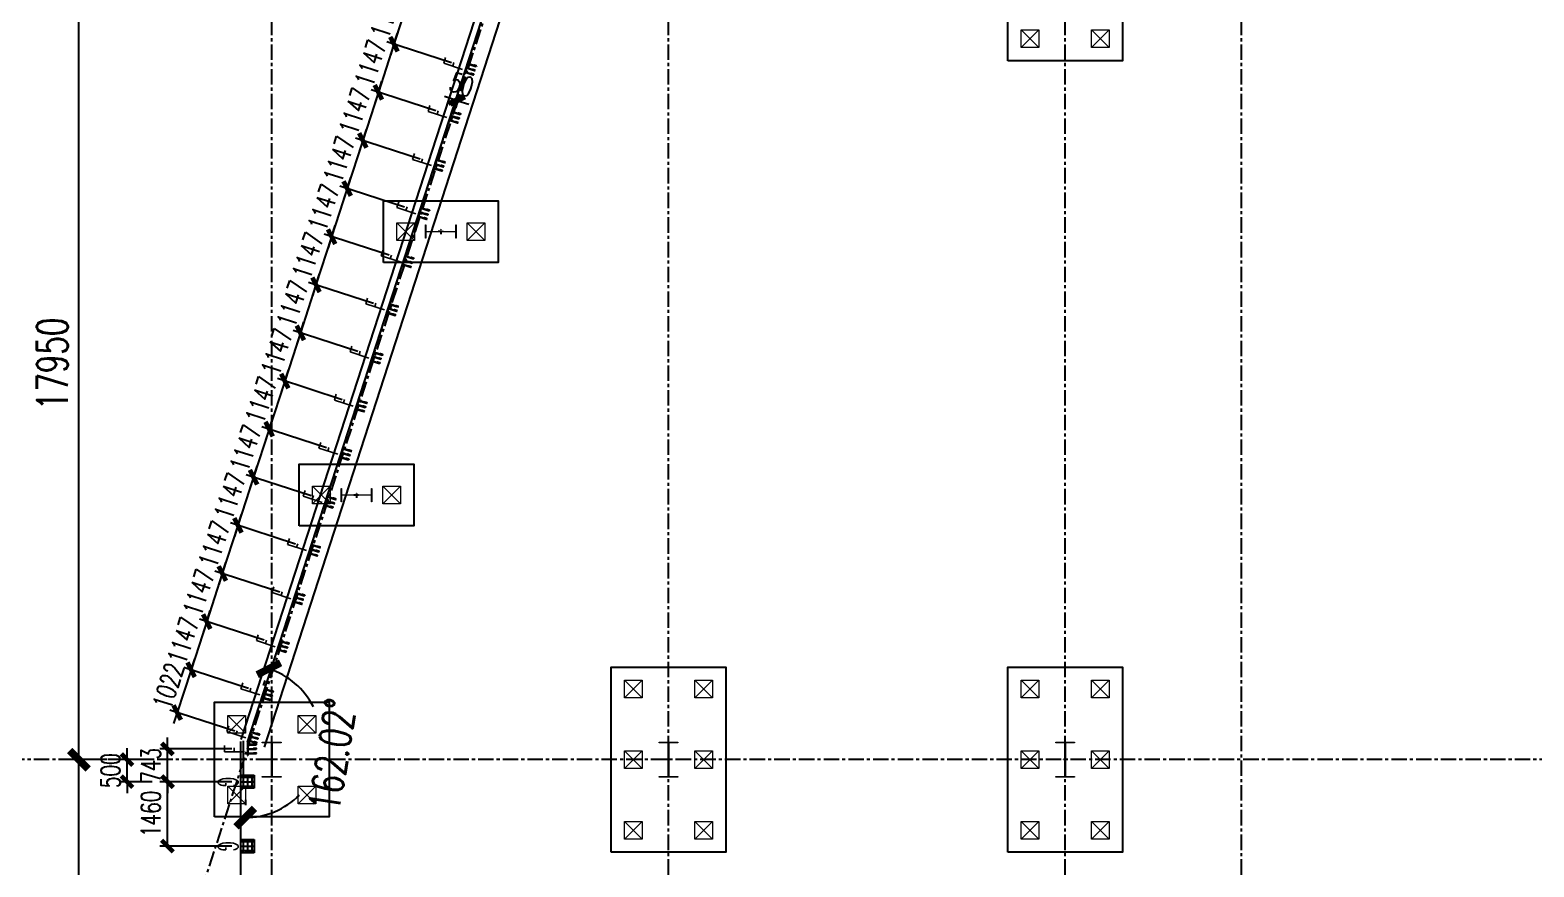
# Model space of a CAD drawing. Extents: x 782294 to 1727252, y -631030 to 17645.
# Drawn here: x 993495 to 1027614, y -571801 to -552823 of the extents above; entities that cross this region are included whole.
import ezdxf

# ---------------------------------------------------------------- set-up
doc = ezdxf.new("R2010")
doc.units = 0
doc.linetypes.add('CENTER', pattern=[2, 1.25, -0.25, 0.25, -0.25])
doc.layers.get('Defpoints').update_dxf_attribs({"color": 210})
for name, color, linetype in [('!ZN1-填充-8', 8, 'Continuous'), ('!ZN1-标注-173', 173, 'Continuous'), ('!ZN3-铝板幕墙-3', 3, 'Continuous'), ('2钢材断面', 2, 'Continuous'), ('30预埋件', 30, 'Continuous'), ('40钢材投影', 40, 'Continuous'), ('A-AXIS-DP', 126, 'Continuous'), ('ALT_CEN-0-30', 1, 'CENTER'), ('DIM', 173, 'Continuous'), ('DOTE', 1, 'CENTER'), ('S-BKL', 4, 'Continuous'), ('S-DOTE1', 140, 'CENTER'), ('S-HATCH1-W', 252, 'Continuous'), ('结构轮廓线', 1, 'Continuous')]:
    doc.layers.add(name, color=color, linetype=linetype)
doc.layers.add('S-col', color=2, linetype='Continuous', lineweight=0)
doc.layers.add('S-zhuang', color=1, linetype='Continuous', lineweight=0)
doc.styles.add('DHTEXT-1', font='romans.shx', dxfattribs={"width": 0.7, "bigfont": 'chinese.shx'})
doc.dimstyles.new('ZN175', dxfattribs={"dimscale": 175, "dimtxt": 2.5, "dimasz": 1.5, "dimexe": 1, "dimexo": 2, "dimgap": 0.9, "dimtad": 1, "dimdec": 0, "dimdsep": 46, "dimtxsty": 'DHTEXT-1', "dimblk": 'ARCHTICK', "dimcen": 2.5, "dimclrd": 173, "dimclre": 173, "dimclrt": 7, "dimazin": 2, "dimtfac": 1, "dimtdec": 0, "dimtix": 1, "dimtmove": 2, "dimatfit": 3, "dimfxl": 0, "dimtolj": 1, "dimtzin": 0, "dimarcsym": 0})
doc.dimstyles.new('ZN280', dxfattribs={"dimscale": 280, "dimtxt": 2.5, "dimasz": 1.5, "dimexe": 1, "dimexo": 2, "dimgap": 0.9, "dimtad": 1, "dimdec": 0, "dimdsep": 46, "dimtxsty": 'DHTEXT-1', "dimblk": 'ARCHTICK', "dimcen": 2.5, "dimclrd": 173, "dimclre": 173, "dimclrt": 7, "dimazin": 2, "dimtfac": 1, "dimtdec": 0, "dimtix": 1, "dimtmove": 2, "dimatfit": 3, "dimfxl": 0, "dimarcsym": 0})

# ---------------------------------------------------------------- blocks, each defined once
blk = doc.blocks.new('_ArchTick')
at = {"color": 0, "linetype": 'ByBlock', "const_width": 0.4}
blk.add_lwpolyline([(-0.5, -0.5), (0.5, 0.5)], dxfattribs=at)
blk = doc.blocks.new('*D1490')
at = {"layer": 'Defpoints', "color": 0, "ltscale": 2800, "transparency": 16777216}
for p in [(-17, 20163), (-600, 18366), (799, 17350), (-600, 16477)]:
    blk.add_point(p, dxfattribs=at)
at = {"layer": 'DIM', "color": 173, "linetype": 'ByBlock', "lineweight": -2, "ltscale": 2800, "transparency": 16777216}
for p, q in [((-190, 19630), (-153, 19744)), ((-600, 17037), (-600, 16917))]:
    blk.add_line(p, q, dxfattribs=at)
for start, end in [(26.8292, 72.0237), (270, 315.1945)]:
    blk.add_arc((-600, 18366), 1729, start, end, dxfattribs=at)
at = {"layer": 'DIM', "color": 173, "lineweight": -2, "ltscale": 2800, "transparency": 16777216, "xscale": 420, "yscale": 420, "zscale": 420}
for p, rotation in [((-66, 20011), 162.0237133975105), ((-600, 16637), 180)]:
    blk.add_blockref('_ArchTick', p, dxfattribs=dict(at, rotation=rotation))
at = {"layer": 'DIM', "color": 7, "ltscale": 2800, "transparency": 16777216, "insert": (1380, 18053), "char_height": 700, "attachment_point": 5, "rotation": 81.0119, "style": 'DHTEXT-1'}
blk.add_mtext('162.02°', dxfattribs=at)
blk = doc.blocks.new('*D1534')
at = {"layer": 'Defpoints', "color": 0, "ltscale": 2800, "transparency": 16777216}
for p in [(-4377, 17950), (-3181, 17950), (-3181, 0)]:
    blk.add_point(p, dxfattribs=at)
at = {"layer": 'DIM', "color": 173, "linetype": 'ByBlock', "lineweight": -2, "ltscale": 2800, "transparency": 16777216}
for p, q in [((-3741, 17950), (-4657, 17950)), ((-4377, 0), (-4377, 17950)), ((-3741, 0), (-4657, 0))]:
    blk.add_line(p, q, dxfattribs=at)
at = {"layer": 'DIM', "color": 173, "lineweight": -2, "ltscale": 2800, "transparency": 16777216, "xscale": 420, "yscale": 420, "zscale": 420}
for p, rotation in [((-4377, 17950), 90), ((-4377, 0), 270)]:
    blk.add_blockref('_ArchTick', p, dxfattribs=dict(at, rotation=rotation))
at = {"layer": 'DIM', "color": 7, "ltscale": 2800, "transparency": 16777216, "insert": (-4979, 8975), "char_height": 700, "attachment_point": 5, "rotation": 90, "style": 'DHTEXT-1'}
blk.add_mtext('17950', dxfattribs=at)
blk = doc.blocks.new('*D1535')
at = {"layer": 'Defpoints', "color": 0, "ltscale": 2800, "transparency": 16777216}
for p in [(-4377, 35900), (-4377, 35900), (-3181, 17950)]:
    blk.add_point(p, dxfattribs=at)
at = {"layer": 'DIM', "color": 173, "linetype": 'ByBlock', "lineweight": -2, "ltscale": 2800, "transparency": 16777216}
for p, q in [((-4377, 17950), (-4377, 35900)), ((-3817, 35900), (-4097, 35900)), ((-3741, 17950), (-4657, 17950))]:
    blk.add_line(p, q, dxfattribs=at)
at = {"layer": 'DIM', "color": 173, "lineweight": -2, "ltscale": 2800, "transparency": 16777216, "xscale": 420, "yscale": 420, "zscale": 420}
for p, rotation in [((-4377, 35900), 90), ((-4377, 17950), 270)]:
    blk.add_blockref('_ArchTick', p, dxfattribs=dict(at, rotation=rotation))
at = {"layer": 'DIM', "color": 7, "ltscale": 2800, "transparency": 16777216, "insert": (-4979, 26925), "char_height": 700, "attachment_point": 5, "rotation": 90, "style": 'DHTEXT-1'}
blk.add_mtext('17950', dxfattribs=at)
blk = doc.blocks.new('20250903183753')
at = {"layer": '2钢材断面'}
for p, q in [((150, 0), (-150, 0)), ((-150, 0), (-150, -300)), ((150, -300), (150, 0)), ((-150, -300), (150, -300))]:
    blk.add_line(p, q, dxfattribs=at)
at = {"layer": '40钢材投影'}
for centre, radius in [((-100, -50), 12), ((-100, -150), 12), ((-100, -250), 12), ((-100, -50), 6), ((-100, -150), 6), ((-100, -250), 6), ((0, -50), 12), ((0, -150), 12), ((0, -250), 12), ((0, -50), 6), ((0, -150), 6), ((0, -250), 6), ((100, -50), 12), ((100, -150), 12), ((100, -251), 12), ((100, -50), 6), ((100, -150), 6), ((100, -251), 6)]:
    blk.add_circle(centre, radius, dxfattribs=at)
at = {"layer": 'ALT_CEN-0-30', "ltscale": 20}
for p, q in [((-100, 0), (-100, -300)), ((0, 0), (0, -300)), ((100, 0), (100, -300)), ((-150, -50), (150, -50)), ((-150, -150), (150, -150)), ((-150, -250), (150, -250))]:
    blk.add_line(p, q, dxfattribs=at)
blk = doc.blocks.new('20250903183821')
at = {"ltscale": 50}
blk.add_blockref('20250903183753', (0, 0), dxfattribs=at)
at = {"layer": '30预埋件', "style": 'DHTEXT-1', "text_generation_flag": 6, "width": 0.55}
blk.add_attdef('B', (-105, 65), '', height=450, rotation=180, dxfattribs=at)
blk = doc.blocks.new('234')
at = {"layer": '!ZN1-填充-8'}
h = blk.add_hatch(color=252, dxfattribs=at)
h.dxf.hatch_style = 1
h.paths.add_polyline_path([(-105, -10), (-113, -10), (-105, -18)])
h = blk.add_hatch(color=252, dxfattribs=at)
h.dxf.hatch_style = 1
h.paths.add_polyline_path([(-95, -18), (-105, -18), (-105, -10), (-95, -10)])
h = blk.add_hatch(color=252, dxfattribs=at)
h.dxf.hatch_style = 1
h.paths.add_polyline_path([(-95, -10), (-87, -10), (-95, -18)])
h = blk.add_hatch(color=252, dxfattribs=at)
h.dxf.hatch_style = 1
h.paths.add_polyline_path([(-5, -10), (-13, -10), (-5, -18)])
h = blk.add_hatch(color=252, dxfattribs=at)
h.dxf.hatch_style = 1
h.paths.add_polyline_path([(5, -18), (-5, -18), (-5, -10), (5, -10)])
h = blk.add_hatch(color=252, dxfattribs=at)
h.dxf.hatch_style = 1
h.paths.add_polyline_path([(5, -10), (13, -10), (5, -18)])
h = blk.add_hatch(color=252, dxfattribs=at)
h.dxf.hatch_style = 1
h.paths.add_polyline_path([(95, -10), (87, -10), (95, -18)])
h = blk.add_hatch(color=252, dxfattribs=at)
h.dxf.hatch_style = 1
h.paths.add_polyline_path([(105, -18), (95, -18), (95, -10), (105, -10)])
h = blk.add_hatch(color=252, dxfattribs=at)
h.dxf.hatch_style = 1
h.paths.add_polyline_path([(105, -10), (113, -10), (105, -18)])
at = {"layer": '2钢材断面'}
for p, q in [((-150, 0), (-150, -10)), ((150, 0), (-150, 0)), ((150, 0), (150, -10)), ((-94, -10), (-150, -10)), ((0, -10), (-94, -10)), ((106, -10), (0, -10)), ((150, -10), (106, -10))]:
    blk.add_line(p, q, dxfattribs=at)
at = {"layer": '40钢材投影'}
for p, q in [((-105, -18), (-113, -10)), ((-105, -10), (-105, -200)), ((-95, -200), (-105, -200)), ((-95, -10), (-95, -200)), ((-95, -18), (-87, -10)), ((-5, -18), (-13, -10)), ((-5, -10), (-5, -200)), ((5, -200), (-5, -200)), ((5, -10), (5, -200)), ((5, -18), (13, -10)), ((95, -18), (87, -10)), ((95, -10), (95, -200)), ((105, -200), (95, -200)), ((105, -10), (105, -200)), ((105, -18), (113, -10))]:
    blk.add_line(p, q, dxfattribs=at)
for points in [[(-95, -172), (-95, -150), (-85, -150), (-85, -200), (-95, -200), (-95, -184)], [(5, -172), (5, -150), (15, -150), (15, -200), (5, -200), (5, -184)], [(105, -172), (105, -150), (115, -150), (115, -200), (105, -200), (105, -184)]]:
    blk.add_lwpolyline(points, dxfattribs=at)
at = {"layer": 'ALT_CEN-0-30', "ltscale": 0.3}
for p, q in [((-100, 0), (-100, -215)), ((0, 0), (0, -215)), ((100, 0), (100, -215))]:
    blk.add_line(p, q, dxfattribs=at)
blk = doc.blocks.new('20250912155743')
at = {"layer": '40钢材投影', "color": 2, "ltscale": 500, "rotation": 72.02175323771911}
blk.add_blockref('234', (0, 0), dxfattribs=at)
at = {"layer": '30预埋件', "style": 'DHTEXT-1', "text_generation_flag": 6, "width": 0.55}
blk.add_attdef('B', (-95, -80), '', height=450, rotation=251.9335, dxfattribs=at)
blk = doc.blocks.new('20250913102846')
at = {"ltscale": 500}
ref = blk.add_blockref('20250903183821', (-700, 17450), dxfattribs=dict(at, xscale=-1, rotation=89.99985921078874))
ref.add_attrib('B', 'G', (-1215, 17555), dxfattribs={"layer": '30预埋件', "height": 450, "rotation": 89.9999, "style": 'DHTEXT-1', "text_generation_flag": 6, "width": 0.55})
ref = blk.add_blockref('20250903183821', (-700, 15990), dxfattribs=dict(at, xscale=-1, rotation=89.99985921078874))
ref.add_attrib('B', 'G', (-1215, 16095), dxfattribs={"layer": '30预埋件', "height": 450, "rotation": 89.9999, "style": 'DHTEXT-1', "text_generation_flag": 6, "width": 0.55})
at = {"layer": '结构轮廓线', "ltscale": 500}
for p in [(4410, 33644), (4056, 32553), (3702, 31462), (3348, 30370), (2994, 29279), (2640, 28188), (2285, 27097), (1931, 26005), (1577, 24914), (1223, 23823), (869, 22732), (515, 21640), (161, 20549), (-193, 19458), (-509, 18486)]:
    blk.add_blockref('20250912155743', p, dxfattribs=at).add_auto_attribs({'B': 'F'})
at = {"layer": '结构轮廓线', "ltscale": 500, "rotation": 17.9782467622816}
blk.add_blockref('20250912155743', (-555, 18193), dxfattribs=at).add_auto_attribs({'B': 'F'})
blk = doc.blocks.new('*D1045')
at = {"layer": 'Defpoints', "color": 0, "ltscale": 1750, "transparency": 16777216}
for p in [(1003743, -552583), (1001751, -553143), (1003388, -553674)]:
    blk.add_point(p, dxfattribs=at)
at = {"layer": 'DIM', "color": 173, "linetype": 'ByBlock', "lineweight": -2, "ltscale": 1750, "transparency": 16777216}
for p, q in [((1003410, -552475), (1001939, -551998)), ((1002106, -552052), (1002187, -551802)), ((1002106, -552052), (1001751, -553143)), ((1003055, -553566), (1001585, -553089)), ((1001751, -553143), (1001670, -553393))]:
    blk.add_line(p, q, dxfattribs=at)
at = {"layer": 'DIM', "color": 173, "lineweight": -2, "ltscale": 1750, "transparency": 16777216, "xscale": 262.5, "yscale": 262.5, "zscale": 262.5}
for p, rotation in [((1002106, -552052), 252.0217532377263), ((1001751, -553143), 72.02175323772629)]:
    blk.add_blockref('_ArchTick', p, dxfattribs=dict(at, rotation=rotation))
at = {"layer": 'DIM', "color": 7, "ltscale": 1750, "transparency": 16777216, "insert": (1001571, -552481), "char_height": 437.5, "attachment_point": 5, "rotation": 72.0218, "style": 'DHTEXT-1'}
blk.add_mtext('\\A1;1147', dxfattribs=at)
blk = doc.blocks.new('*D1046')
at = {"layer": 'Defpoints', "color": 0, "ltscale": 1750, "transparency": 16777216}
for p in [(1003388, -553674), (1001397, -554234), (1003034, -554765)]:
    blk.add_point(p, dxfattribs=at)
at = {"layer": 'DIM', "color": 173, "linetype": 'ByBlock', "lineweight": -2, "ltscale": 1750, "transparency": 16777216}
for p, q in [((1001751, -553143), (1001832, -552893)), ((1001751, -553143), (1001397, -554234)), ((1003055, -553566), (1001585, -553089)), ((1002702, -554657), (1001231, -554180)), ((1001397, -554234), (1001316, -554484))]:
    blk.add_line(p, q, dxfattribs=at)
at = {"layer": 'DIM', "color": 173, "lineweight": -2, "ltscale": 1750, "transparency": 16777216, "xscale": 262.5, "yscale": 262.5, "zscale": 262.5}
for p, rotation in [((1001751, -553143), 252.0217532377263), ((1001397, -554234), 72.02175323772629)]:
    blk.add_blockref('_ArchTick', p, dxfattribs=dict(at, rotation=rotation))
at = {"layer": 'DIM', "color": 7, "ltscale": 1750, "transparency": 16777216, "insert": (1001217, -553572), "char_height": 437.5, "attachment_point": 5, "rotation": 72.0218, "style": 'DHTEXT-1'}
blk.add_mtext('\\A1;1147', dxfattribs=at)
blk = doc.blocks.new('*D1047')
at = {"layer": 'Defpoints', "color": 0, "ltscale": 1750, "transparency": 16777216}
for p in [(1003034, -554765), (1001043, -555325), (1002680, -555857)]:
    blk.add_point(p, dxfattribs=at)
at = {"layer": 'DIM', "color": 173, "linetype": 'ByBlock', "lineweight": -2, "ltscale": 1750, "transparency": 16777216}
for p, q in [((1001397, -554234), (1001478, -553985)), ((1001397, -554234), (1001043, -555325)), ((1002702, -554657), (1001231, -554180)), ((1002347, -555749), (1000877, -555271)), ((1001043, -555325), (1000962, -555575))]:
    blk.add_line(p, q, dxfattribs=at)
at = {"layer": 'DIM', "color": 173, "lineweight": -2, "ltscale": 1750, "transparency": 16777216, "xscale": 262.5, "yscale": 262.5, "zscale": 262.5}
for p, rotation in [((1001397, -554234), 252.0217532377263), ((1001043, -555325), 72.02175323772629)]:
    blk.add_blockref('_ArchTick', p, dxfattribs=dict(at, rotation=rotation))
at = {"layer": 'DIM', "color": 7, "ltscale": 1750, "transparency": 16777216, "insert": (1000862, -554664), "char_height": 437.5, "attachment_point": 5, "rotation": 72.0218, "style": 'DHTEXT-1'}
blk.add_mtext('\\A1;1147', dxfattribs=at)
blk = doc.blocks.new('*D1048')
at = {"layer": 'Defpoints', "color": 0, "ltscale": 1750, "transparency": 16777216}
for p in [(1002680, -555857), (1000689, -556417), (1002326, -556948)]:
    blk.add_point(p, dxfattribs=at)
at = {"layer": 'DIM', "color": 173, "linetype": 'ByBlock', "lineweight": -2, "ltscale": 1750, "transparency": 16777216}
for p, q in [((1001043, -555325), (1001124, -555076)), ((1001043, -555325), (1000689, -556417)), ((1002347, -555749), (1000877, -555271)), ((1001993, -556840), (1000523, -556363)), ((1000689, -556417), (1000608, -556666))]:
    blk.add_line(p, q, dxfattribs=at)
at = {"layer": 'DIM', "color": 173, "lineweight": -2, "ltscale": 1750, "transparency": 16777216, "xscale": 262.5, "yscale": 262.5, "zscale": 262.5}
for p, rotation in [((1001043, -555325), 252.0217532377263), ((1000689, -556417), 72.02175323772629)]:
    blk.add_blockref('_ArchTick', p, dxfattribs=dict(at, rotation=rotation))
at = {"layer": 'DIM', "color": 7, "ltscale": 1750, "transparency": 16777216, "insert": (1000508, -555755), "char_height": 437.5, "attachment_point": 5, "rotation": 72.0218, "style": 'DHTEXT-1'}
blk.add_mtext('\\A1;1147', dxfattribs=at)
blk = doc.blocks.new('*D1049')
at = {"layer": 'Defpoints', "color": 0, "ltscale": 1750, "transparency": 16777216}
for p in [(1002326, -556948), (1000335, -557508), (1001972, -558039)]:
    blk.add_point(p, dxfattribs=at)
at = {"layer": 'DIM', "color": 173, "linetype": 'ByBlock', "lineweight": -2, "ltscale": 1750, "transparency": 16777216}
for p, q in [((1000689, -556417), (1000335, -557508)), ((1001993, -556840), (1000523, -556363)), ((1000689, -556417), (1000770, -556167)), ((1001639, -557931), (1000169, -557454)), ((1000335, -557508), (1000254, -557758))]:
    blk.add_line(p, q, dxfattribs=at)
at = {"layer": 'DIM', "color": 173, "lineweight": -2, "ltscale": 1750, "transparency": 16777216, "xscale": 262.5, "yscale": 262.5, "zscale": 262.5}
for p, rotation in [((1000689, -556417), 252.0217532377263), ((1000335, -557508), 72.02175323772629)]:
    blk.add_blockref('_ArchTick', p, dxfattribs=dict(at, rotation=rotation))
at = {"layer": 'DIM', "color": 7, "ltscale": 1750, "transparency": 16777216, "insert": (1000154, -556846), "char_height": 437.5, "attachment_point": 5, "rotation": 72.0218, "style": 'DHTEXT-1'}
blk.add_mtext('\\A1;1147', dxfattribs=at)
blk = doc.blocks.new('*D1050')
at = {"layer": 'Defpoints', "color": 0, "ltscale": 1750, "transparency": 16777216}
for p in [(1001972, -558039), (999981, -558599), (1001618, -559130)]:
    blk.add_point(p, dxfattribs=at)
at = {"layer": 'DIM', "color": 173, "linetype": 'ByBlock', "lineweight": -2, "ltscale": 1750, "transparency": 16777216}
for p, q in [((1001639, -557931), (1000169, -557454)), ((1000335, -557508), (1000416, -557258)), ((1000335, -557508), (999981, -558599)), ((1001285, -559022), (999814, -558545)), ((999981, -558599), (999900, -558849))]:
    blk.add_line(p, q, dxfattribs=at)
at = {"layer": 'DIM', "color": 173, "lineweight": -2, "ltscale": 1750, "transparency": 16777216, "xscale": 262.5, "yscale": 262.5, "zscale": 262.5}
for p, rotation in [((1000335, -557508), 252.0217532377263), ((999981, -558599), 72.02175323772629)]:
    blk.add_blockref('_ArchTick', p, dxfattribs=dict(at, rotation=rotation))
at = {"layer": 'DIM', "color": 7, "ltscale": 1750, "transparency": 16777216, "insert": (999800, -557937), "char_height": 437.5, "attachment_point": 5, "rotation": 72.0218, "style": 'DHTEXT-1'}
blk.add_mtext('\\A1;1147', dxfattribs=at)
blk = doc.blocks.new('*D1051')
at = {"layer": 'Defpoints', "color": 0, "ltscale": 1750, "transparency": 16777216}
for p in [(1001618, -559130), (999627, -559690), (1001264, -560222)]:
    blk.add_point(p, dxfattribs=at)
at = {"layer": 'DIM', "color": 173, "linetype": 'ByBlock', "lineweight": -2, "ltscale": 1750, "transparency": 16777216}
for p, q in [((999981, -558599), (1000062, -558350)), ((999981, -558599), (999627, -559690)), ((1001285, -559022), (999814, -558545)), ((1000931, -560114), (999460, -559636)), ((999627, -559690), (999546, -559940))]:
    blk.add_line(p, q, dxfattribs=at)
at = {"layer": 'DIM', "color": 173, "lineweight": -2, "ltscale": 1750, "transparency": 16777216, "xscale": 262.5, "yscale": 262.5, "zscale": 262.5}
for p, rotation in [((999981, -558599), 252.0217532377263), ((999627, -559690), 72.02175323772629)]:
    blk.add_blockref('_ArchTick', p, dxfattribs=dict(at, rotation=rotation))
at = {"layer": 'DIM', "color": 7, "ltscale": 1750, "transparency": 16777216, "insert": (999446, -559029), "char_height": 437.5, "attachment_point": 5, "rotation": 72.0218, "style": 'DHTEXT-1'}
blk.add_mtext('\\A1;1147', dxfattribs=at)
blk = doc.blocks.new('*D1052')
at = {"layer": 'Defpoints', "color": 0, "ltscale": 1750, "transparency": 16777216}
for p in [(1001264, -560222), (999273, -560782), (1000910, -561313)]:
    blk.add_point(p, dxfattribs=at)
at = {"layer": 'DIM', "color": 173, "linetype": 'ByBlock', "lineweight": -2, "ltscale": 1750, "transparency": 16777216}
for p, q in [((999627, -559690), (999708, -559441)), ((999627, -559690), (999273, -560782)), ((1000931, -560114), (999460, -559636)), ((1000577, -561205), (999106, -560728)), ((999273, -560782), (999192, -561031))]:
    blk.add_line(p, q, dxfattribs=at)
at = {"layer": 'DIM', "color": 173, "lineweight": -2, "ltscale": 1750, "transparency": 16777216, "xscale": 262.5, "yscale": 262.5, "zscale": 262.5}
for p, rotation in [((999627, -559690), 252.0217532377263), ((999273, -560782), 72.02175323772629)]:
    blk.add_blockref('_ArchTick', p, dxfattribs=dict(at, rotation=rotation))
at = {"layer": 'DIM', "color": 7, "ltscale": 1750, "transparency": 16777216, "insert": (999092, -560120), "char_height": 437.5, "attachment_point": 5, "rotation": 72.0218, "style": 'DHTEXT-1'}
blk.add_mtext('\\A1;1147', dxfattribs=at)
blk = doc.blocks.new('*D1053')
at = {"layer": 'Defpoints', "color": 0, "ltscale": 1750, "transparency": 16777216}
for p in [(1000910, -561313), (998919, -561873), (1000556, -562404)]:
    blk.add_point(p, dxfattribs=at)
at = {"layer": 'DIM', "color": 173, "linetype": 'ByBlock', "lineweight": -2, "ltscale": 1750, "transparency": 16777216}
for p, q in [((999273, -560782), (999354, -560532)), ((999273, -560782), (998919, -561873)), ((1000577, -561205), (999106, -560728)), ((1000223, -562296), (998752, -561819)), ((998919, -561873), (998838, -562123))]:
    blk.add_line(p, q, dxfattribs=at)
at = {"layer": 'DIM', "color": 173, "lineweight": -2, "ltscale": 1750, "transparency": 16777216, "xscale": 262.5, "yscale": 262.5, "zscale": 262.5}
for p, rotation in [((999273, -560782), 252.0217532377263), ((998919, -561873), 72.02175323772629)]:
    blk.add_blockref('_ArchTick', p, dxfattribs=dict(at, rotation=rotation))
at = {"layer": 'DIM', "color": 7, "ltscale": 1750, "transparency": 16777216, "insert": (998738, -561211), "char_height": 437.5, "attachment_point": 5, "rotation": 72.0218, "style": 'DHTEXT-1'}
blk.add_mtext('\\A1;1147', dxfattribs=at)
blk = doc.blocks.new('*D1054')
at = {"layer": 'Defpoints', "color": 0, "ltscale": 1750, "transparency": 16777216}
for p in [(1000556, -562404), (998565, -562964), (1000202, -563495)]:
    blk.add_point(p, dxfattribs=at)
at = {"layer": 'DIM', "color": 173, "linetype": 'ByBlock', "lineweight": -2, "ltscale": 1750, "transparency": 16777216}
for p, q in [((998919, -561873), (998565, -562964)), ((1000223, -562296), (998752, -561819)), ((998919, -561873), (999000, -561623)), ((999869, -563387), (998398, -562910)), ((998565, -562964), (998483, -563214))]:
    blk.add_line(p, q, dxfattribs=at)
at = {"layer": 'DIM', "color": 173, "lineweight": -2, "ltscale": 1750, "transparency": 16777216, "xscale": 262.5, "yscale": 262.5, "zscale": 262.5}
for p, rotation in [((998919, -561873), 252.0217532377263), ((998565, -562964), 72.02175323772629)]:
    blk.add_blockref('_ArchTick', p, dxfattribs=dict(at, rotation=rotation))
at = {"layer": 'DIM', "color": 7, "ltscale": 1750, "transparency": 16777216, "insert": (998384, -562302), "char_height": 437.5, "attachment_point": 5, "rotation": 72.0218, "style": 'DHTEXT-1'}
blk.add_mtext('\\A1;1147', dxfattribs=at)
blk = doc.blocks.new('*D1055')
at = {"layer": 'Defpoints', "color": 0, "ltscale": 1750, "transparency": 16777216}
for p in [(1000202, -563495), (998210, -564055), (999848, -564587)]:
    blk.add_point(p, dxfattribs=at)
at = {"layer": 'DIM', "color": 173, "linetype": 'ByBlock', "lineweight": -2, "ltscale": 1750, "transparency": 16777216}
for p, q in [((999869, -563387), (998398, -562910)), ((998565, -562964), (998646, -562714)), ((998565, -562964), (998210, -564055)), ((999515, -564479), (998044, -564001)), ((998210, -564055), (998129, -564305))]:
    blk.add_line(p, q, dxfattribs=at)
at = {"layer": 'DIM', "color": 173, "lineweight": -2, "ltscale": 1750, "transparency": 16777216, "xscale": 262.5, "yscale": 262.5, "zscale": 262.5}
for p, rotation in [((998565, -562964), 252.0217532377263), ((998210, -564055), 72.02175323772629)]:
    blk.add_blockref('_ArchTick', p, dxfattribs=dict(at, rotation=rotation))
at = {"layer": 'DIM', "color": 7, "ltscale": 1750, "transparency": 16777216, "insert": (998030, -563394), "char_height": 437.5, "attachment_point": 5, "rotation": 72.0218, "style": 'DHTEXT-1'}
blk.add_mtext('\\A1;1147', dxfattribs=at)
blk = doc.blocks.new('*D1056')
at = {"layer": 'Defpoints', "color": 0, "ltscale": 1750, "transparency": 16777216}
for p in [(999848, -564587), (997856, -565147), (999493, -565678)]:
    blk.add_point(p, dxfattribs=at)
at = {"layer": 'DIM', "color": 173, "linetype": 'ByBlock', "lineweight": -2, "ltscale": 1750, "transparency": 16777216}
for p, q in [((998210, -564055), (998291, -563806)), ((998210, -564055), (997856, -565147)), ((999515, -564479), (998044, -564001)), ((999161, -565570), (997690, -565093)), ((997856, -565147), (997775, -565396))]:
    blk.add_line(p, q, dxfattribs=at)
at = {"layer": 'DIM', "color": 173, "lineweight": -2, "ltscale": 1750, "transparency": 16777216, "xscale": 262.5, "yscale": 262.5, "zscale": 262.5}
for p, rotation in [((998210, -564055), 252.0217532377263), ((997856, -565147), 72.02175323772629)]:
    blk.add_blockref('_ArchTick', p, dxfattribs=dict(at, rotation=rotation))
at = {"layer": 'DIM', "color": 7, "ltscale": 1750, "transparency": 16777216, "insert": (997675, -564485), "char_height": 437.5, "attachment_point": 5, "rotation": 72.0218, "style": 'DHTEXT-1'}
blk.add_mtext('\\A1;1147', dxfattribs=at)
blk = doc.blocks.new('*D1057')
at = {"layer": 'Defpoints', "color": 0, "ltscale": 1750, "transparency": 16777216}
for p in [(999493, -565678), (997502, -566238), (999139, -566769)]:
    blk.add_point(p, dxfattribs=at)
at = {"layer": 'DIM', "color": 173, "linetype": 'ByBlock', "lineweight": -2, "ltscale": 1750, "transparency": 16777216}
for p, q in [((997856, -565147), (997937, -564897)), ((997856, -565147), (997502, -566238)), ((999161, -565570), (997690, -565093)), ((998806, -566661), (997336, -566184)), ((997502, -566238), (997421, -566488))]:
    blk.add_line(p, q, dxfattribs=at)
at = {"layer": 'DIM', "color": 173, "lineweight": -2, "ltscale": 1750, "transparency": 16777216, "xscale": 262.5, "yscale": 262.5, "zscale": 262.5}
for p, rotation in [((997856, -565147), 252.0217532377263), ((997502, -566238), 72.02175323772629)]:
    blk.add_blockref('_ArchTick', p, dxfattribs=dict(at, rotation=rotation))
at = {"layer": 'DIM', "color": 7, "ltscale": 1750, "transparency": 16777216, "insert": (997321, -565576), "char_height": 437.5, "attachment_point": 5, "rotation": 72.0218, "style": 'DHTEXT-1'}
blk.add_mtext('\\A1;1147', dxfattribs=at)
blk = doc.blocks.new('*D1058')
at = {"layer": 'Defpoints', "color": 0, "ltscale": 1750, "transparency": 16777216}
for p in [(999139, -566769), (997148, -567329), (998786, -567860)]:
    blk.add_point(p, dxfattribs=at)
at = {"layer": 'DIM', "color": 173, "linetype": 'ByBlock', "lineweight": -2, "ltscale": 1750, "transparency": 16777216}
for p, q in [((997502, -566238), (997583, -565988)), ((997502, -566238), (997148, -567329)), ((998806, -566661), (997336, -566184)), ((998453, -567752), (996982, -567275)), ((997148, -567329), (997067, -567579))]:
    blk.add_line(p, q, dxfattribs=at)
at = {"layer": 'DIM', "color": 173, "lineweight": -2, "ltscale": 1750, "transparency": 16777216, "xscale": 262.5, "yscale": 262.5, "zscale": 262.5}
for p, rotation in [((997502, -566238), 252.0217532377263), ((997148, -567329), 72.02175323772629)]:
    blk.add_blockref('_ArchTick', p, dxfattribs=dict(at, rotation=rotation))
at = {"layer": 'DIM', "color": 7, "ltscale": 1750, "transparency": 16777216, "insert": (996967, -566667), "char_height": 437.5, "attachment_point": 5, "rotation": 72.0218, "style": 'DHTEXT-1'}
blk.add_mtext('\\A1;1147', dxfattribs=at)
blk = doc.blocks.new('*D1059')
at = {"layer": 'Defpoints', "color": 0, "ltscale": 1750, "transparency": 16777216}
for p in [(998786, -567860), (996833, -568301), (998470, -568833)]:
    blk.add_point(p, dxfattribs=at)
at = {"layer": 'DIM', "color": 173, "linetype": 'ByBlock', "lineweight": -2, "ltscale": 1750, "transparency": 16777216}
for p, q in [((997148, -567329), (996833, -568301)), ((998453, -567752), (996982, -567275)), ((997148, -567329), (997229, -567079)), ((998137, -568725), (996666, -568247)), ((996833, -568301), (996752, -568551))]:
    blk.add_line(p, q, dxfattribs=at)
at = {"layer": 'DIM', "color": 173, "lineweight": -2, "ltscale": 1750, "transparency": 16777216, "xscale": 262.5, "yscale": 262.5, "zscale": 262.5}
for p, rotation in [((997148, -567329), 252.0217532377263), ((996833, -568301), 72.02175323772629)]:
    blk.add_blockref('_ArchTick', p, dxfattribs=dict(at, rotation=rotation))
at = {"layer": 'DIM', "color": 7, "ltscale": 1750, "transparency": 16777216, "insert": (996632, -567699), "char_height": 437.5, "attachment_point": 5, "rotation": 72.0218, "style": 'DHTEXT-1'}
blk.add_mtext('\\A1;1022', dxfattribs=at)
blk = doc.blocks.new('*D1060')
at = {"layer": 'Defpoints', "color": 0, "ltscale": 1750, "transparency": 16777216}
for p in [(996611, -569126), (998424, -569126), (998424, -569868)]:
    blk.add_point(p, dxfattribs=at)
at = {"layer": 'DIM', "color": 173, "linetype": 'ByBlock', "lineweight": -2, "ltscale": 1750, "transparency": 16777216}
for p, q in [((996611, -569126), (996611, -568863)), ((998074, -569126), (996436, -569126)), ((996611, -569868), (996611, -569126)), ((998074, -569868), (996436, -569868)), ((996611, -569868), (996611, -570131))]:
    blk.add_line(p, q, dxfattribs=at)
at = {"layer": 'DIM', "color": 173, "lineweight": -2, "ltscale": 1750, "transparency": 16777216, "xscale": 262.5, "yscale": 262.5, "zscale": 262.5}
for p, rotation in [((996611, -569126), 270), ((996611, -569868), 90)]:
    blk.add_blockref('_ArchTick', p, dxfattribs=dict(at, rotation=rotation))
at = {"layer": 'DIM', "color": 7, "ltscale": 1750, "transparency": 16777216, "insert": (996235, -569497), "char_height": 437.5, "attachment_point": 5, "rotation": 90, "style": 'DHTEXT-1'}
blk.add_mtext('\\A1;743', dxfattribs=at)
blk = doc.blocks.new('*D1061')
at = {"layer": 'Defpoints', "color": 0, "ltscale": 1750, "transparency": 16777216}
for p in [(996611, -569868), (998424, -569868), (998424, -571328)]:
    blk.add_point(p, dxfattribs=at)
at = {"layer": 'DIM', "color": 173, "linetype": 'ByBlock', "lineweight": -2, "ltscale": 1750, "transparency": 16777216}
for p, q in [((998074, -569868), (996436, -569868)), ((996611, -571328), (996611, -569868)), ((998074, -571328), (996436, -571328))]:
    blk.add_line(p, q, dxfattribs=at)
at = {"layer": 'DIM', "color": 173, "lineweight": -2, "ltscale": 1750, "transparency": 16777216, "xscale": 262.5, "yscale": 262.5, "zscale": 262.5}
for p, rotation in [((996611, -569868), 90), ((996611, -571328), 270)]:
    blk.add_blockref('_ArchTick', p, dxfattribs=dict(at, rotation=rotation))
at = {"layer": 'DIM', "color": 7, "ltscale": 1750, "transparency": 16777216, "insert": (996235, -570598), "char_height": 437.5, "attachment_point": 5, "rotation": 90, "style": 'DHTEXT-1'}
blk.add_mtext('\\A1;1460', dxfattribs=at)
blk = doc.blocks.new('*D1639')
at = {"layer": '!ZN1-标注-173', "color": 173, "linetype": 'ByBlock', "lineweight": -2, "ltscale": 1750, "transparency": 16777216}
for p, q in [((996261, -569368), (995519, -569368)), ((995694, -569368), (995694, -569106)), ((995694, -569868), (995694, -569368)), ((996261, -569868), (995519, -569868)), ((995694, -569868), (995694, -570131))]:
    blk.add_line(p, q, dxfattribs=at)
at = {"layer": 'Defpoints', "color": 0, "ltscale": 1750, "transparency": 16777216}
for p in [(995694, -569368), (996611, -569368), (996611, -569868)]:
    blk.add_point(p, dxfattribs=at)
at = {"layer": '!ZN1-标注-173', "color": 173, "lineweight": -2, "ltscale": 1750, "transparency": 16777216, "xscale": 262.5, "yscale": 262.5, "zscale": 262.5}
for p, rotation in [((995694, -569368), 270), ((995694, -569868), 90)]:
    blk.add_blockref('_ArchTick', p, dxfattribs=dict(at, rotation=rotation))
at = {"layer": '!ZN1-标注-173', "color": 7, "ltscale": 1750, "transparency": 16777216, "insert": (995318, -569618), "char_height": 437.5, "attachment_point": 5, "rotation": 90, "style": 'DHTEXT-1'}
blk.add_mtext('\\A1;500', dxfattribs=at)
blk = doc.blocks.new('*D1640')
at = {"layer": '!ZN1-标注-173', "color": 173, "linetype": 'ByBlock', "lineweight": -2, "ltscale": 1750, "transparency": 16777216}
for p, q in [((1003150, -554410), (1002900, -554329)), ((1003150, -554410), (1003197, -554425)), ((1003197, -554425), (1003447, -554506)), ((1003134, -554458), (1003096, -554576)), ((1003182, -554474), (1003143, -554592))]:
    blk.add_line(p, q, dxfattribs=at)
at = {"layer": 'Defpoints', "color": 0, "ltscale": 1750, "transparency": 16777216}
for p in [(1003197, -554425), (1003242, -554125), (1003290, -554141)]:
    blk.add_point(p, dxfattribs=at)
at = {"layer": '!ZN1-标注-173', "color": 173, "lineweight": -2, "ltscale": 1750, "transparency": 16777216, "xscale": 262.5, "yscale": 262.5, "zscale": 262.5}
for p, rotation in [((1003150, -554410), 342.0237134181021), ((1003197, -554425), 162.0237134181021)]:
    blk.add_blockref('_ArchTick', p, dxfattribs=dict(at, rotation=rotation))
at = {"layer": '!ZN1-标注-173', "color": 7, "ltscale": 1750, "transparency": 16777216, "insert": (1003290, -554060), "char_height": 437.5, "attachment_point": 5, "rotation": 342.0237, "style": 'DHTEXT-1'}
blk.add_mtext('\\A1;50', dxfattribs=at)
blk = doc.blocks.new('20250922151400')
at = {"layer": 'S-col'}
blk.add_lwpolyline([(-195790, 766820), (-195490, 766820), (-195490, 766808), (-195636, 766808), (-195636, 766132), (-195490, 766132), (-195490, 766120), (-195790, 766120), (-195790, 766132), (-195644, 766132), (-195644, 766808), (-195790, 766808)], close=True, dxfattribs=at)
blk = doc.blocks.new('S-ZHUANG-400')
at = {"layer": 'S-zhuang'}
for p, q in [((200, -200), (-200, 200)), ((-200, -200), (200, 200))]:
    blk.add_line(p, q, dxfattribs=at)
blk.add_lwpolyline([(-200, 200), (200, 200), (200, -200), (-200, -200)], close=True, dxfattribs=at)
blk = doc.blocks.new('CT6')
at = {"layer": 'S-DOTE1', "ltscale": 0.25}
for p, q in [((-233268, -322505), (-233388, -322505)), ((-233328, -322445), (-233328, -322565))]:
    blk.add_line(p, q, dxfattribs=at)
at = {"layer": 'S-HATCH1-W'}
blk.add_lwpolyline([(-234628, -324605), (-234628, -320405), (-232028, -320405), (-232028, -324605)], close=True, dxfattribs=at)
at = {"layer": 'S-zhuang', "rotation": 90.00000000000001}
for p in [(-234128, -320905), (-232528, -320905), (-234128, -322505), (-232528, -322505), (-234128, -324105), (-232528, -324105)]:
    blk.add_blockref('S-ZHUANG-400', p, dxfattribs=at)
blk = doc.blocks.new('CT2')
at = {"layer": 'S-DOTE1', "ltscale": 0.25}
for p, q in [((-193565, -187166), (-193685, -187166)), ((-193625, -187226), (-193625, -187106))]:
    blk.add_line(p, q, dxfattribs=at)
at = {"layer": 'S-HATCH1-W'}
blk.add_lwpolyline([(-194325, -185866), (-192925, -185866), (-192925, -188466), (-194325, -188466)], close=True, dxfattribs=at)
at = {"layer": 'S-zhuang'}
for p in [(-193625, -186366), (-193625, -187966)]:
    blk.add_blockref('S-ZHUANG-400', p, dxfattribs=at)
blk = doc.blocks.new('CT4')
at = {"layer": 'S-DOTE1', "ltscale": 0.25}
for p, q in [((-100031, -169182), (-100031, -169302)), ((-99971, -169242), (-100091, -169242))]:
    blk.add_line(p, q, dxfattribs=at)
at = {"layer": 'S-HATCH1-W'}
blk.add_lwpolyline([(-101331, -170542), (-101331, -167942), (-98731, -167942), (-98731, -170542)], close=True, dxfattribs=at)
at = {"layer": 'S-zhuang', "rotation": 90}
for p in [(-100831, -168442), (-99231, -168442), (-100831, -170042), (-99231, -170042)]:
    blk.add_blockref('S-ZHUANG-400', p, dxfattribs=at)
blk = doc.blocks.new('A$C46867589')
at = {"layer": 'S-BKL'}
for p, q in [((-693, 18404), (16746, 72150)), ((-169, 18235), (17162, 71651)), ((-700, -350), (-700, 18358))]:
    blk.add_line(p, q, dxfattribs=at)
at = {"layer": 'S-col'}
for points in [[(-215, 18350), (215, 18350), (215, 18332), (6, 18332), (6, 17568), (215, 17568), (215, 17550), (-215, 17550), (-215, 17568), (-6, 17568), (-6, 18332), (-215, 18332)], [(8785, 18350), (9215, 18350), (9215, 18332), (9006, 18332), (9006, 17568), (9215, 17568), (9215, 17550), (8785, 17550), (8785, 17568), (8994, 17568), (8994, 18332), (8785, 18332)], [(17785, 18350), (18215, 18350), (18215, 18332), (18006, 18332), (18006, 17568), (18215, 17568), (18215, 17550), (17785, 17550), (17785, 17568), (17994, 17568), (17994, 18332), (17785, 18332)]]:
    blk.add_lwpolyline(points, close=True, dxfattribs=at)
at = {"layer": 'S-col', "rotation": 90}
for p in [(770306, 225566), (768392, 219590)]:
    blk.add_blockref('20250922151400', p, dxfattribs=at)
at = {"layer": 'S-zhuang'}
for name, p in [('CT6', (251328, 358405)), ('CT6', (242328, 340455)), ('CT6', (251328, 340455)), ('CT4', (100031, 187192))]:
    blk.add_blockref(name, p, dxfattribs=at)
at = {"layer": 'S-zhuang', "rotation": 90}
for p in [(-183330, 223551), (-185244, 217575)]:
    blk.add_blockref('CT2', p, dxfattribs=at)
blk = doc.blocks.new('20250821100720')
at = {"layer": 'DOTE', "ltscale": 280}
for p, q in [((0, -8180), (0, 83777.4)), ((9000, -8180), (9000, 83777.4)), ((18000, -8180), (18000, 83777.4)), ((22000, -8180), (22000, 83777.4)), ((195431, 17950), (-7455.8, 17950))]:
    blk.add_line(p, q, dxfattribs=at)
blk.add_lwpolyline([(-2450.9, 12337.2), (22883.2, 90417.5)], dxfattribs=at)
at = {"layer": 'DIM', "ltscale": 2800}
dim = blk.add_linear_dim(base=(-4376.5, 35900), p1=(-3181.3, 17950), p2=(-4376.5, 35900), angle=270, dimstyle='ZN280', dxfattribs=at)
dim.commit()
dim.dimension.update_dxf_attribs({"geometry": '*D1535', "text_midpoint": (-4978.5, 26925)})
dim = blk.add_angular_dim_3p(base=(799, 17349.7), center=(-600, 18365.8), p1=(-600, 16476.7), p2=(-17, 20162.7), dimstyle='ZN280', dxfattribs=at)
dim.commit()
dim.dimension.update_dxf_attribs({"geometry": '*D1490', "text_midpoint": (1379.5, 18052.7), "dimtype": 133})
dim = blk.add_aligned_dim(p1=(-3181.3, 0), p2=(-3181.3, 17950), distance=1195.2, dimstyle='ZN280', dxfattribs=at)
dim.commit()
dim.dimension.update_dxf_attribs({"geometry": '*D1534', "text_midpoint": (-4978.5, 8975)})

msp = doc.modelspace()

# ---------------------------------------------------------------- linework, layer by layer
at = {"layer": '结构轮廓线', "color": 1, "ltscale": 500}
for p, q in [((998423.8, -568975.8), (1013504.7, -522495.4)), ((998328.7, -568944.9), (998328.7, -569718.4))]:
    msp.add_line(p, q, dxfattribs=at)

# ---------------------------------------------------------------- block references
at = {"layer": '!ZN3-铝板幕墙-3', "ltscale": 1750}
msp.add_blockref('A$C46867589', (998978.7, -587318.4), dxfattribs=at)
at = {"layer": 'A-AXIS-DP', "ltscale": 2800}
msp.add_blockref('20250821100720', (998978.7, -587318.4), dxfattribs=at)
at = {"layer": '结构轮廓线', "ltscale": 500}
msp.add_blockref('20250913102846', (998978.7, -587318.4), dxfattribs=at)

# ---------------------------------------------------------------- dimensions: what is measured, and where the dimension line sits
at = {"layer": '!ZN1-标注-173', "ltscale": 1750}
dim = msp.add_aligned_dim(p1=(1003242.1, -554125.3), p2=(1003289.7, -554140.7), distance=-299, dimstyle='ZN175', dxfattribs=at)
dim.commit()
dim.dimension.update_dxf_attribs({"geometry": '*D1640', "text_midpoint": (1003289.8, -554059.5)})
dim = msp.add_linear_dim(base=(995694.1, -569368.4), p1=(996611.5, -569868.4), p2=(996611.5, -569368.4), angle=90, dimstyle='ZN175', dxfattribs=at)
dim.commit()
dim.dimension.update_dxf_attribs({"geometry": '*D1639', "text_midpoint": (995317.8, -569618.4)})
at = {"layer": 'DIM', "ltscale": 1750}
for base, p1, p2, angle, picture, middle in [((1001751.5, -553143), (1003742.5, -552583), (1003388.4, -553674.2), 72.02175, '*D1045', (1001570.6, -552481.3)), ((1001397.4, -554234.2), (1003388.4, -553674.2), (1003034.5, -554765.5), 72.02175, '*D1046', (1001216.5, -553572.5)), ((1001043.3, -555325.5), (1003034.5, -554765.5), (1002680.4, -555856.7), 72.02175, '*D1047', (1000862.4, -554663.7)), ((1000689.1, -556416.7), (1002680.4, -555856.7), (1002326.3, -556948), 72.02175, '*D1048', (1000508.3, -555755)), ((1000335, -557507.9), (1002326.3, -556948), (1001972.2, -558039.2), 72.02175, '*D1049', (1000154.2, -556846.2)), ((999980.9, -558599.2), (1001972.2, -558039.2), (1001618.1, -559130.4), 72.02175, '*D1050', (999800.1, -557937.4)), ((999626.8, -559690.4), (1001618.1, -559130.4), (1001264, -560221.7), 72.02175, '*D1051', (999446, -559028.7)), ((999272.7, -560781.7), (1001264, -560221.7), (1000909.9, -561312.9), 72.02175, '*D1052', (999091.9, -560119.9)), ((998918.6, -561872.9), (1000909.9, -561312.9), (1000555.7, -562404.1), 72.02175, '*D1053', (998737.8, -561211.1)), ((998564.5, -562964.1), (1000555.7, -562404.1), (1000201.6, -563495.4), 72.02175, '*D1054', (998383.7, -562302.4)), ((998210.4, -564055.4), (1000201.6, -563495.4), (999847.5, -564586.6), 72.02175, '*D1055', (998029.6, -563393.6)), ((997856.3, -565146.6), (999847.5, -564586.6), (999493.4, -565677.9), 72.02175, '*D1056', (997675.5, -564484.9)), ((997502.2, -566237.8), (999493.4, -565677.9), (999139.3, -566769.1), 72.02175, '*D1057', (997321.4, -565576.1)), ((997148.1, -567329.1), (999139.3, -566769.1), (998785.7, -567860.5), 72.02175, '*D1058', (996967.3, -566667.3)), ((996832.5, -568301.5), (998785.7, -567860.5), (998470.2, -568832.9), 72.02175, '*D1059', (996632.4, -567699.1)), ((996611.5, -569125.5), (998423.8, -569868.4), (998423.8, -569125.5), 90, '*D1060', (996235.2, -569497)), ((996611.5, -569868.4), (998423.8, -571328.4), (998423.8, -569868.4), 90, '*D1061', (996235.2, -570598.4))]:
    dim = msp.add_linear_dim(base=base, p1=p1, p2=p2, angle=angle, dimstyle='ZN175', dxfattribs=at)
    dim.commit()
    dim.dimension.update_dxf_attribs({"geometry": picture, "text_midpoint": middle})

doc.saveas('drawing.dxf')
